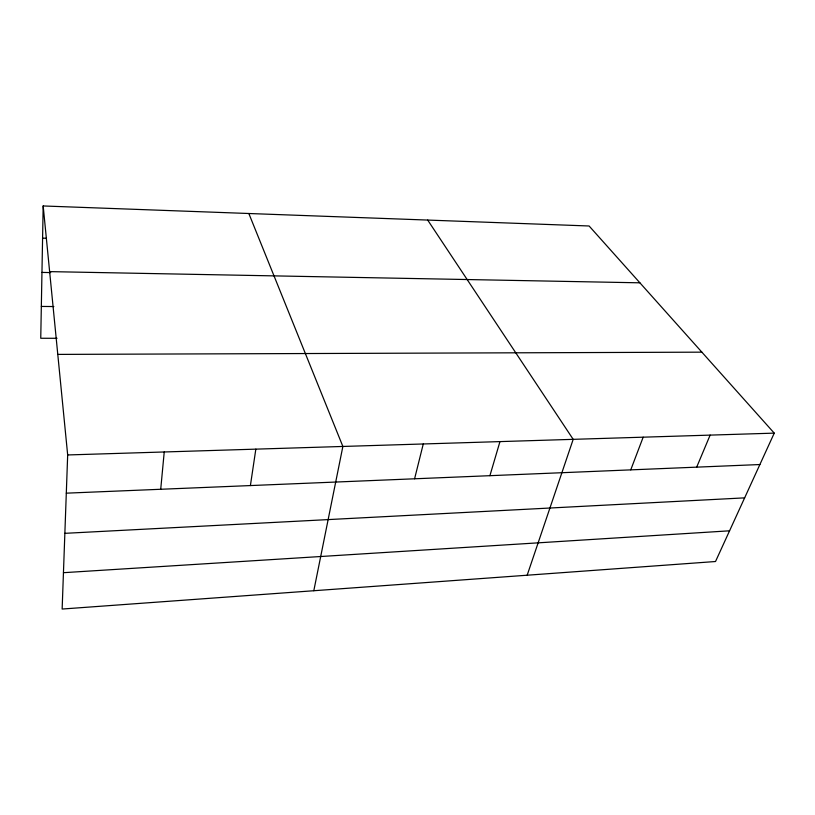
<?xml version="1.0" encoding="UTF-8"?>
<svg xmlns="http://www.w3.org/2000/svg" width="815" height="815" viewBox="0 0 815 815"><rect width="100%" height="100%" fill="white"/><g stroke="black" fill="none" stroke-linecap="round" stroke-linejoin="round"><path stroke-width="1.22" d="M43.175 205.961L67.676 454.953L62.144 609.039L715.519 561.515L774.25 433.132L589.102 225.989L43.175 205.961L40.75 338.266L57.03 338.286M160.718 489.265L164.233 451.968M250.399 485.567L255.839 449.136M313.806 590.743L342.87 446.457L248.84 213.51M414.591 478.792L423.27 443.971M489.907 475.685L499.962 441.608M527.173 575.217L573.19 439.346L427.692 220.07M630.749 469.868L643.167 437.186M696.682 467.148L710.13 435.118M63.448 572.69L729.568 530.809M64.864 533.336L744.635 497.863M66.3 493.167L759.886 464.54M67.676 454.953L774.25 433.132M57.784 354.403L701.878 352.162M41.331 306.43L53.841 306.552M41.962 272.414L50.713 272.577M49.633 271.619L639.897 282.815M42.584 238.143L46.343 238.245"/></g></svg>
